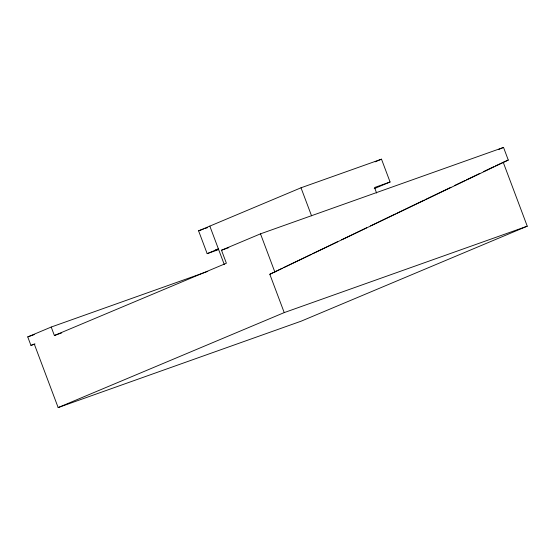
<?xml version="1.0" encoding="UTF-8"?>
<svg xmlns="http://www.w3.org/2000/svg" width="555" height="555" viewBox="0 0 555 555"><rect width="100%" height="100%" fill="white"/><g stroke="black" fill="none" stroke-linecap="round" stroke-linejoin="round"><path stroke-width="0.83" d="M207.792 271.374L51.213 327.048L27.75 336.906L30.948 345.418L34.271 344.024L58.157 407.571L284.222 312.597L269.82 274.281L272.942 272.782M274.503 272.033L282.308 268.287M283.869 267.538L311.188 254.412M312.749 253.663L337.724 241.668M341.63 239.788L366.605 227.793M370.504 225.92L395.479 213.918M397.04 213.169L424.36 200.05M425.921 199.3L450.896 187.299M454.802 185.425L464.951 180.548M466.512 179.799L479.777 173.431M483.683 171.55L493.825 166.68M495.386 165.931L508.269 160.048L503.531 147.429L260.496 233.842L221.494 250.229L226.384 263.23L54.383 335.498L51.213 327.048M269.82 274.281L508.269 160.048M218.545 249.604L207.168 253.649L198.586 230.825L301.011 187.791L381.5 159.174L390.082 181.998L374.223 188.658M375.145 161.838L381.5 159.174M207.168 253.649L218.406 248.924L215.229 250.055M498.751 149.434L503.531 147.429M503.191 162.178L527.25 226.183L301.192 321.158L58.157 407.571M198.586 230.825L203.463 229.09M205.086 228.514L207.528 227.647M390.082 181.998L374.542 187.521L376.609 193.036M221.494 250.229L228.833 247.62M27.75 336.906L34.271 334.589M54.383 335.498L61.723 332.889M30.948 345.418L35.027 343.968M284.222 312.597L527.25 226.183M301.011 187.791L311.549 215.826M260.496 233.842L274.898 272.151M209.825 226.1L224.324 264.666"/></g></svg>
